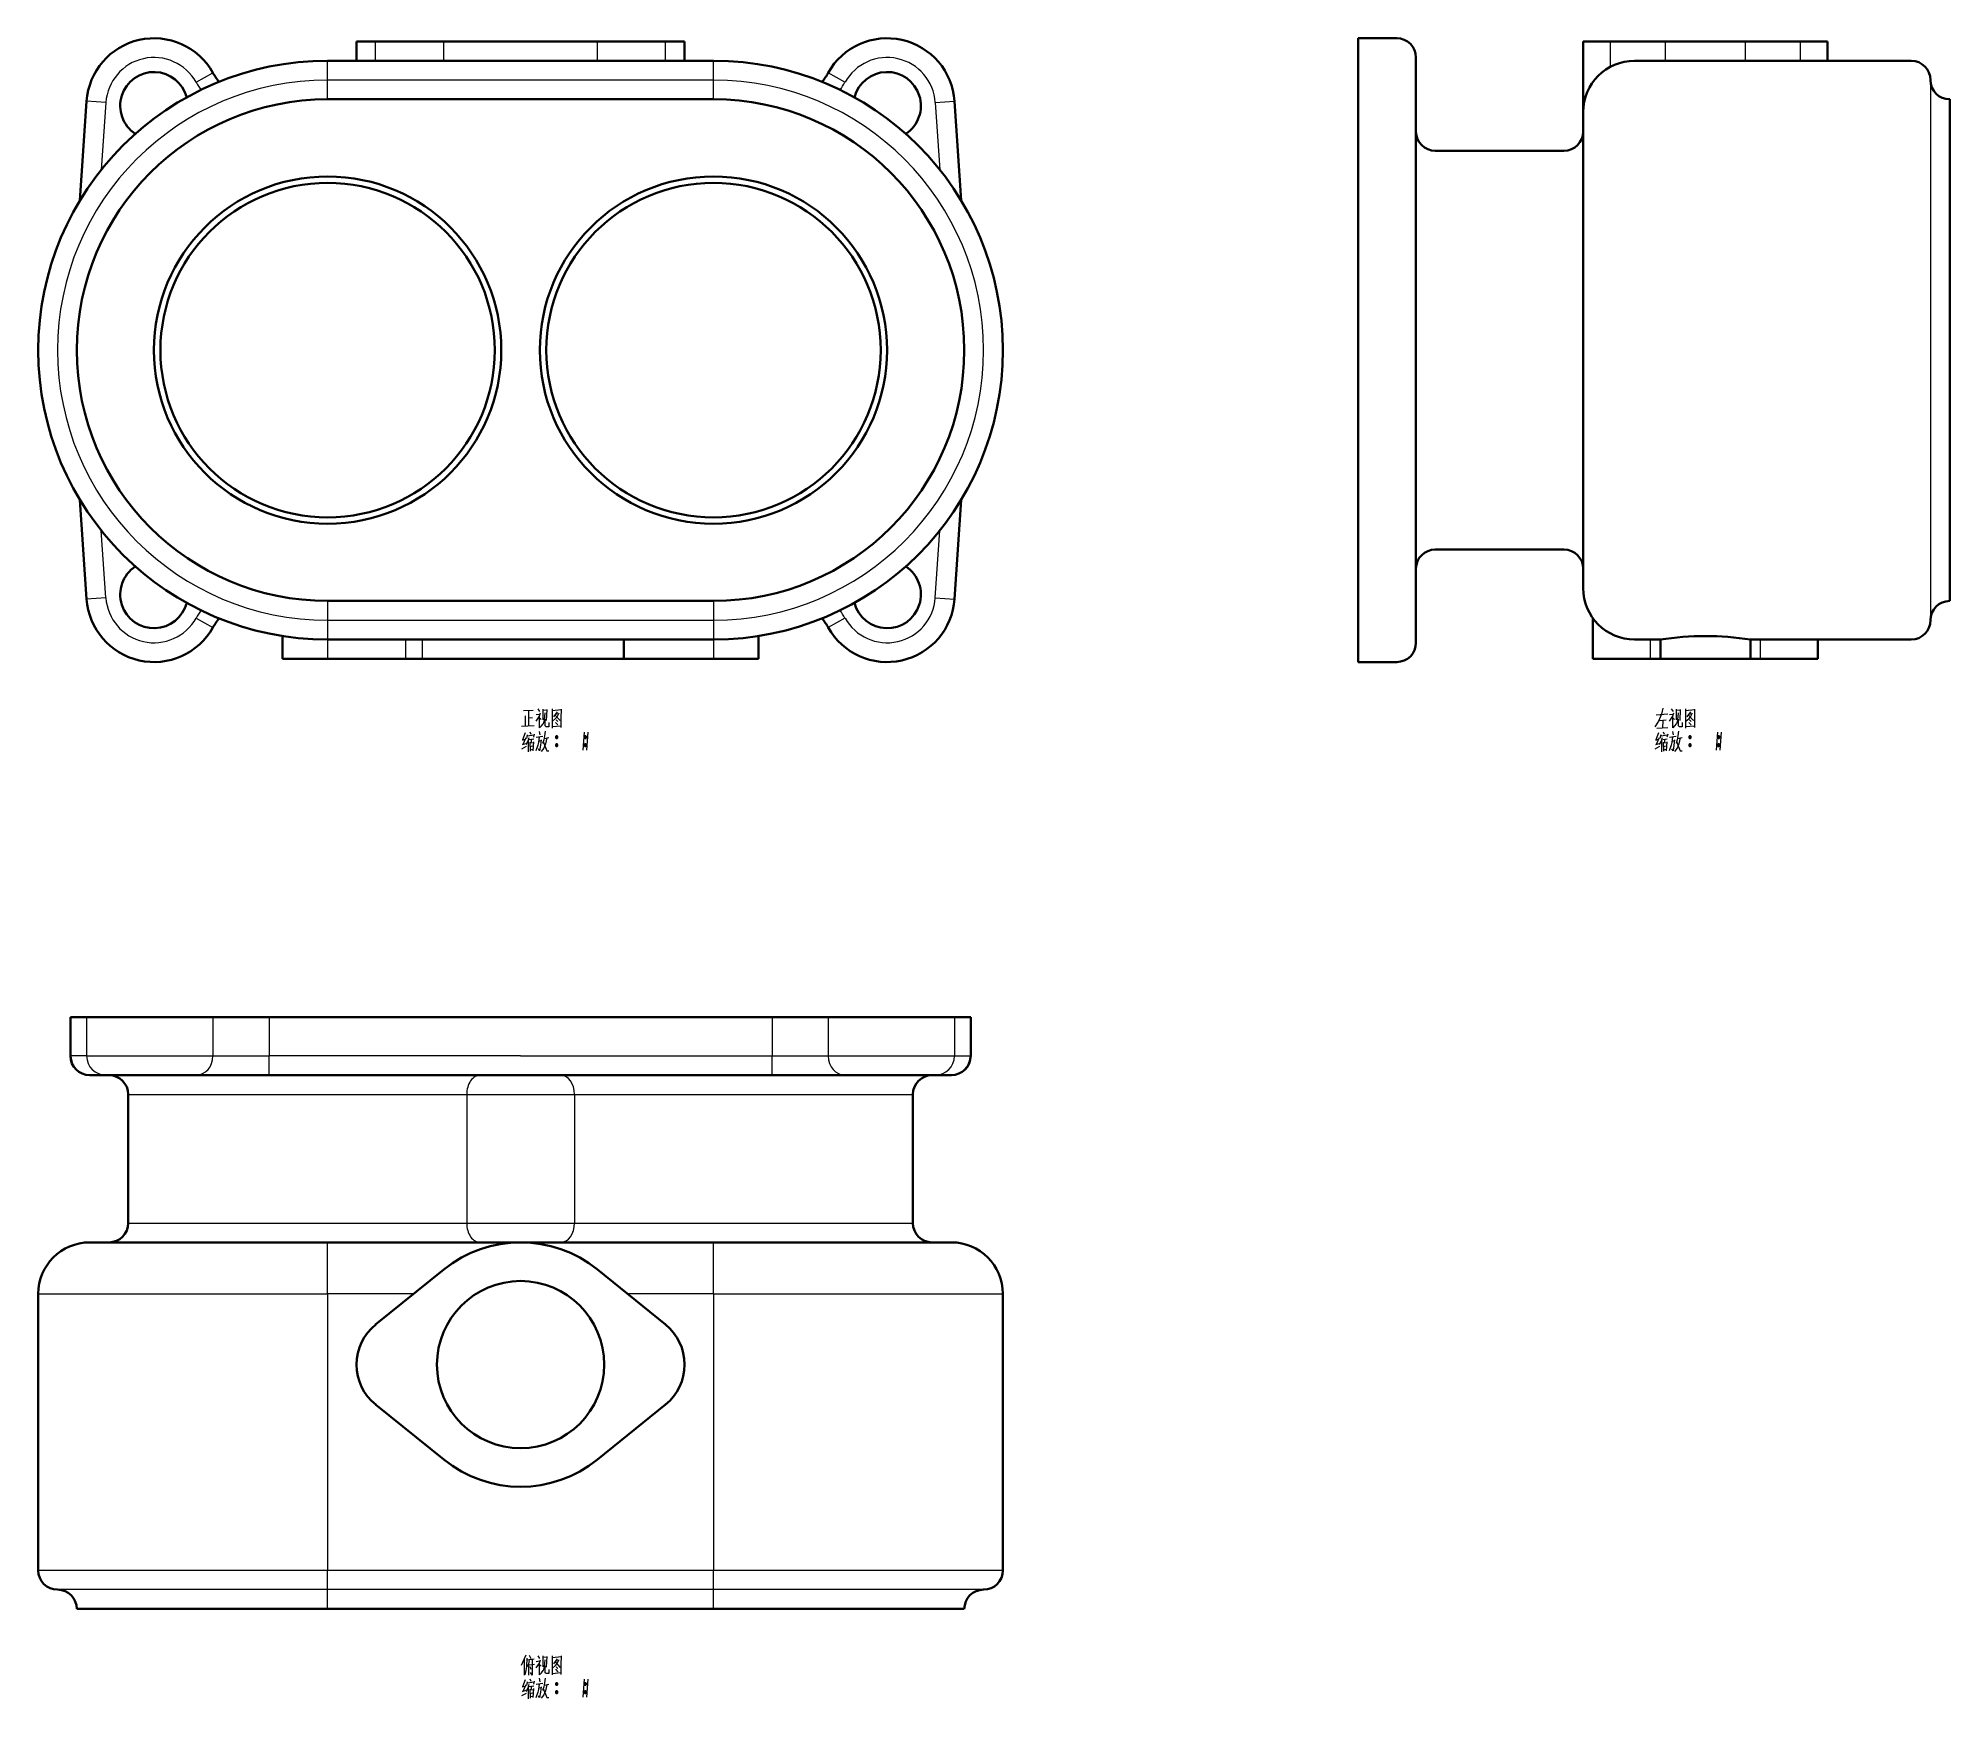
# Model space of a CAD drawing. Extents: x 520 to 817, y 211 to 469.
import ezdxf

# ---------------------------------------------------------------- set-up
doc = ezdxf.new("R2010")
doc.units = 0

msp = doc.modelspace()

# ---------------------------------------------------------------- linework, layer by layer
at = {"color": 7, "lineweight": 35, "ltscale": 0.074286}
for p, q in [((571.97, 468.5), (569, 468.5)), ((620, 468.5), (617.03, 468.5))]:
    msp.add_line(p, q, dxfattribs=at)
at = {"color": 7, "lineweight": 35, "ltscale": 0.075}
for p, q in [((569, 465.5), (569, 468.5)), ((620, 465.5), (620, 468.5)), ((797.74, 465.5), (797.74, 468.5)), ((610.54, 375.5), (610.54, 372.5)), ((771.74, 375.5), (771.74, 372.5)), ((785.74, 375.5), (785.74, 372.5)), ((796.24, 372.5), (796.24, 375.5))]:
    msp.add_line(p, q, dxfattribs=at)
at = {"color": 7, "lineweight": 13, "ltscale": 0.075}
for p, q in [((571.97, 465.5), (571.97, 468.5)), ((582.56, 465.5), (582.56, 468.5)), ((606.44, 465.5), (606.44, 468.5)), ((617.03, 465.5), (617.03, 468.5)), ((772.52, 465.5), (772.52, 468.5)), ((784.96, 465.5), (784.96, 468.5)), ((793.52, 465.5), (793.52, 468.5)), ((564.5, 462.5), (564.5, 465.5)), ((624.5, 462.5), (624.5, 465.5)), ((624.5, 459.5), (624.5, 462.5)), ((530.02, 459), (527.02, 459.21)), ((658.98, 459), (661.98, 459.21)), ((530.02, 382), (527.02, 381.79)), ((624.5, 381.5), (624.5, 378.5)), ((658.98, 382), (661.98, 381.79)), ((564.5, 378.5), (564.5, 375.5)), ((624.5, 378.5), (624.5, 375.5)), ((564.5, 375.5), (564.5, 372.5)), ((576.6, 375.5), (576.6, 372.5)), ((579.22, 375.5), (579.22, 372.5)), ((624.5, 375.5), (624.5, 372.5)), ((770.2, 372.5), (770.2, 375.5)), ((787.28, 375.5), (787.28, 372.5)), ((555.4, 307.76), (555.4, 310.76)), ((633.6, 307.76), (633.6, 310.76)), ((564.5, 227.76), (564.5, 230.76)), ((624.5, 227.76), (624.5, 230.76)), ((564.5, 224.76), (564.5, 227.76)), ((624.5, 224.76), (624.5, 227.76))]:
    msp.add_line(p, q, dxfattribs=at)
at = {"color": 7, "lineweight": 35, "ltscale": 0.264642}
for p, q in [((571.97, 468.5), (582.56, 468.5)), ((617.03, 468.5), (606.44, 468.5))]:
    msp.add_line(p, q, dxfattribs=at)
at = {"color": 7, "lineweight": 35, "ltscale": 0.298572}
for p, q in [((594.5, 468.5), (582.56, 468.5)), ((606.44, 468.5), (594.5, 468.5))]:
    msp.add_line(p, q, dxfattribs=at)
at = {"color": 7, "lineweight": 35, "ltscale": 0.244855}
for p, q in [((724.74, 459.21), (724.74, 469)), ((724.74, 372), (724.74, 381.79))]:
    msp.add_line(p, q, dxfattribs=at)
at = {"color": 7, "lineweight": 35, "ltscale": 0.15}
for p, q in [((724.74, 469), (730.74, 469)), ((724.74, 372), (730.74, 372)), ((724.74, 372), (730.74, 372)), ((524.5, 316.76), (524.5, 310.76)), ((664.5, 316.76), (664.5, 310.76))]:
    msp.add_line(p, q, dxfattribs=at)
at = {"color": 7, "lineweight": 35, "ltscale": 0.275}
msp.add_line((759.74, 457.5), (759.74, 468.5), dxfattribs=at)
at = {"color": 7, "lineweight": 35, "ltscale": 0.105568}
for p, q in [((763.96, 468.5), (759.74, 468.5)), ((797.74, 468.5), (793.52, 468.5))]:
    msp.add_line(p, q, dxfattribs=at)
at = {"color": 7, "lineweight": 13, "ltscale": 0.098698}
msp.add_line((763.96, 464.55), (763.96, 468.5), dxfattribs=at)
at = {"color": 7, "lineweight": 35, "ltscale": 0.213881}
for p, q in [((772.52, 468.5), (763.96, 468.5)), ((784.96, 468.5), (793.52, 468.5))]:
    msp.add_line(p, q, dxfattribs=at)
at = {"color": 7, "lineweight": 35, "ltscale": 0.311102}
msp.add_line((784.96, 468.5), (772.52, 468.5), dxfattribs=at)
at = {"color": 7, "lineweight": 35}
for p, q in [((624.5, 465.5), (564.5, 465.5)), ((767.74, 465.5), (810.74, 465.5)), ((624.5, 459.5), (564.5, 459.5)), ((724.74, 459.21), (724.74, 422.99)), ((733.74, 459), (733.74, 422.79)), ((816.74, 459.5), (816.74, 381.5)), ((759.74, 383.5), (759.74, 457.5)), ((736.74, 451.5), (756.74, 451.5)), ((724.74, 381.79), (724.74, 418.01)), ((733.74, 382), (733.74, 418.21)), ((736.74, 389.5), (756.74, 389.5)), ((736.74, 389.5), (756.74, 389.5)), ((564.5, 381.5), (624.5, 381.5)), ((564.5, 375.5), (624.5, 375.5)), ((785.74, 375.5), (810.74, 375.5)), ((610.54, 372.5), (579.22, 372.5)), ((594.5, 316.76), (555.4, 316.76)), ((594.5, 316.76), (633.6, 316.76)), ((633.6, 307.76), (555.4, 307.76)), ((533.5, 304.76), (533.5, 284.76)), ((655.5, 304.76), (655.5, 284.76)), ((527.5, 281.76), (564.5, 281.76)), ((594.48, 281.76), (564.5, 281.76)), ((624.5, 281.76), (594.52, 281.76)), ((624.5, 281.76), (661.5, 281.76)), ((519.5, 273.76), (519.5, 230.76)), ((669.5, 273.76), (669.5, 230.76)), ((564.5, 224.76), (525.5, 224.76)), ((624.5, 224.76), (564.5, 224.76)), ((663.5, 224.76), (624.5, 224.76))]:
    msp.add_line(p, q, dxfattribs=at)
at = {"color": 7, "lineweight": 35, "ltscale": 0.174896}
for p, q in [((733.74, 459), (733.74, 466)), ((733.74, 375), (733.74, 382))]:
    msp.add_line(p, q, dxfattribs=at)
at = {"color": 7, "lineweight": 13, "ltscale": 0.075001}
for p, q in [((544.05, 462.16), (546.67, 463.62)), ((644.95, 462.16), (642.33, 463.62)), ((544.05, 378.84), (546.67, 377.38)), ((644.95, 378.84), (642.33, 377.38))]:
    msp.add_line(p, q, dxfattribs=at)
at = {"color": 7, "lineweight": 13}
for p, q in [((624.5, 462.5), (564.5, 462.5)), ((813.74, 462.5), (813.74, 378.5)), ((564.5, 378.5), (624.5, 378.5)), ((594.5, 310.76), (555.4, 310.76)), ((594.5, 310.76), (633.6, 310.76)), ((533.5, 304.76), (586.13, 304.76)), ((586.13, 304.76), (586.13, 284.76)), ((602.87, 304.76), (655.5, 304.76)), ((602.87, 304.76), (602.87, 284.76)), ((533.5, 284.76), (586.13, 284.76)), ((602.87, 284.76), (655.5, 284.76)), ((519.5, 273.76), (564.5, 273.76)), ((564.5, 273.76), (564.5, 230.76)), ((624.5, 273.76), (669.5, 273.76)), ((624.5, 273.76), (624.5, 230.76)), ((564.5, 230.76), (519.5, 230.76)), ((624.5, 230.76), (564.5, 230.76)), ((669.5, 230.76), (624.5, 230.76)), ((564.5, 227.76), (522.5, 227.76)), ((624.5, 227.76), (564.5, 227.76)), ((666.5, 227.76), (624.5, 227.76))]:
    msp.add_line(p, q, dxfattribs=at)
at = {"color": 7, "lineweight": 13, "ltscale": 0.074986}
for p, q in [((564.5, 459.5), (564.5, 462.5)), ((564.5, 381.5), (564.5, 378.5))]:
    msp.add_line(p, q, dxfattribs=at)
at = {"color": 7, "lineweight": 35, "ltscale": 0.386763}
msp.add_line((527.02, 459.21), (525.98, 443.77), dxfattribs=at)
at = {"color": 7, "lineweight": 13, "ltscale": 0.261923}
msp.add_line((530.02, 459), (529.31, 448.55), dxfattribs=at)
at = {"color": 7, "lineweight": 13, "ltscale": 0.261919}
msp.add_line((658.98, 459), (659.69, 448.55), dxfattribs=at)
at = {"color": 7, "lineweight": 35, "ltscale": 0.386758}
msp.add_line((661.98, 459.21), (663.02, 443.77), dxfattribs=at)
at = {"color": 7, "lineweight": 35, "ltscale": 0.124353}
msp.add_line((724.74, 418.01), (724.74, 422.99), dxfattribs=at)
at = {"color": 7, "lineweight": 35, "ltscale": 0.11427}
msp.add_line((733.74, 418.21), (733.74, 422.79), dxfattribs=at)
at = {"color": 7, "lineweight": 35, "ltscale": 0.386766}
msp.add_line((527.02, 381.79), (525.98, 397.23), dxfattribs=at)
at = {"color": 7, "lineweight": 35, "ltscale": 0.386761}
msp.add_line((661.98, 381.79), (663.02, 397.23), dxfattribs=at)
at = {"color": 7, "lineweight": 13, "ltscale": 0.261926}
msp.add_line((530.02, 382), (529.31, 392.45), dxfattribs=at)
at = {"color": 7, "lineweight": 13, "ltscale": 0.261922}
msp.add_line((658.98, 382), (659.69, 392.45), dxfattribs=at)
at = {"color": 7, "lineweight": 35, "ltscale": 0.158408}
msp.add_line((761.24, 372.5), (761.24, 378.84), dxfattribs=at)
at = {"color": 7, "lineweight": 35, "ltscale": 0.088695}
for p, q in [((557.5, 372.5), (557.5, 376.05)), ((631.5, 372.5), (631.5, 376.05))]:
    msp.add_line(p, q, dxfattribs=at)
at = {"color": 7, "lineweight": 35, "ltscale": 0.1}
msp.add_line((767.74, 375.5), (771.74, 375.5), dxfattribs=at)
at = {"color": 7, "lineweight": 35, "ltscale": 0.175}
for p, q in [((564.5, 372.5), (557.5, 372.5)), ((631.5, 372.5), (624.5, 372.5))]:
    msp.add_line(p, q, dxfattribs=at)
at = {"color": 7, "lineweight": 35, "ltscale": 0.302612}
msp.add_line((564.5, 372.5), (576.6, 372.5), dxfattribs=at)
at = {"color": 7, "lineweight": 35, "ltscale": 0.065471}
msp.add_line((579.22, 372.5), (576.6, 372.5), dxfattribs=at)
at = {"color": 7, "lineweight": 35, "ltscale": 0.349025}
msp.add_line((624.5, 372.5), (610.54, 372.5), dxfattribs=at)
at = {"color": 7, "lineweight": 35, "ltscale": 0.224086}
for p, q in [((770.2, 372.5), (761.24, 372.5)), ((796.24, 372.5), (787.28, 372.5))]:
    msp.add_line(p, q, dxfattribs=at)
at = {"color": 7, "lineweight": 35, "ltscale": 0.038414}
for p, q in [((771.74, 372.5), (770.2, 372.5)), ((787.28, 372.5), (785.74, 372.5))]:
    msp.add_line(p, q, dxfattribs=at)
at = {"color": 7, "lineweight": 35, "ltscale": 0.35}
msp.add_line((785.74, 372.5), (771.74, 372.5), dxfattribs=at)
at = {"color": 7, "lineweight": 35, "ltscale": 0.002092}
for p, q in [((524.5, 316.76), (524.58, 316.76)), ((664.42, 316.76), (664.5, 316.76))]:
    msp.add_line(p, q, dxfattribs=at)
at = {"color": 7, "lineweight": 13, "ltscale": 0.15}
for p, q in [((524.58, 316.76), (524.58, 310.76)), ((527.02, 316.76), (527.02, 310.76)), ((546.67, 316.76), (546.67, 310.76)), ((555.4, 316.76), (555.4, 310.76)), ((633.6, 316.76), (633.6, 310.76)), ((642.33, 316.76), (642.33, 310.76)), ((661.98, 316.76), (661.98, 310.76)), ((664.42, 316.76), (664.42, 310.76))]:
    msp.add_line(p, q, dxfattribs=at)
at = {"color": 7, "lineweight": 35, "ltscale": 0.061002}
for p, q in [((527.02, 316.76), (524.58, 316.76)), ((661.98, 316.76), (664.42, 316.76)), ((530.02, 307.76), (527.58, 307.76)), ((658.98, 307.76), (661.42, 307.76))]:
    msp.add_line(p, q, dxfattribs=at)
at = {"color": 7, "lineweight": 35, "ltscale": 0.491057}
for p, q in [((527.02, 316.76), (546.67, 316.76)), ((642.33, 316.76), (661.98, 316.76))]:
    msp.add_line(p, q, dxfattribs=at)
at = {"color": 7, "lineweight": 35, "ltscale": 0.218237}
for p, q in [((546.67, 316.76), (555.4, 316.76)), ((633.6, 316.76), (642.33, 316.76))]:
    msp.add_line(p, q, dxfattribs=at)
at = {"color": 7, "lineweight": 13, "ltscale": 0.002092}
for p, q in [((524.5, 310.76), (524.58, 310.76)), ((664.42, 310.76), (664.5, 310.76))]:
    msp.add_line(p, q, dxfattribs=at)
at = {"color": 7, "lineweight": 13, "ltscale": 0.061002}
for p, q in [((527.02, 310.76), (524.58, 310.76)), ((661.98, 310.76), (664.42, 310.76))]:
    msp.add_line(p, q, dxfattribs=at)
at = {"color": 7, "lineweight": 13, "ltscale": 0.491057}
for p, q in [((527.02, 310.76), (546.67, 310.76)), ((642.33, 310.76), (661.98, 310.76))]:
    msp.add_line(p, q, dxfattribs=at)
at = {"color": 7, "lineweight": 13, "ltscale": 0.218237}
for p, q in [((546.67, 310.76), (555.4, 310.76)), ((633.6, 310.76), (642.33, 310.76))]:
    msp.add_line(p, q, dxfattribs=at)
at = {"color": 7, "lineweight": 35, "ltscale": 0.001923}
for p, q in [((527.5, 307.76), (527.58, 307.76)), ((661.42, 307.76), (661.5, 307.76))]:
    msp.add_line(p, q, dxfattribs=at)
at = {"color": 7, "lineweight": 35, "ltscale": 0.350754}
for p, q in [((530.02, 307.76), (544.05, 307.76)), ((644.95, 307.76), (658.98, 307.76))]:
    msp.add_line(p, q, dxfattribs=at)
at = {"color": 7, "lineweight": 35, "ltscale": 0.28371}
for p, q in [((544.05, 307.76), (555.4, 307.76)), ((633.6, 307.76), (644.95, 307.76))]:
    msp.add_line(p, q, dxfattribs=at)
at = {"color": 7, "lineweight": 13, "ltscale": 0.418604}
for p, q in [((586.13, 304.76), (602.87, 304.76)), ((586.13, 284.76), (602.87, 284.76))]:
    msp.add_line(p, q, dxfattribs=at)
at = {"color": 7, "lineweight": 13, "ltscale": 0.2}
for p, q in [((564.5, 273.76), (564.5, 281.76)), ((624.5, 273.76), (624.5, 281.76))]:
    msp.add_line(p, q, dxfattribs=at)
at = {"color": 7, "lineweight": 35, "ltscale": 0.340266}
for p, q in [((571.97, 268.98), (582.56, 277.54)), ((617.03, 268.98), (606.44, 277.54)), ((571.97, 256.54), (582.56, 247.98)), ((617.03, 256.54), (606.44, 247.98))]:
    msp.add_line(p, q, dxfattribs=at)
at = {"color": 7, "lineweight": 13, "ltscale": 0.334584}
for p, q in [((577.88, 273.76), (564.5, 273.76)), ((624.5, 273.76), (611.12, 273.76))]:
    msp.add_line(p, q, dxfattribs=at)
at = {"color": 7, "lineweight": 13}
for points in [[(594.96, 364.44), (596.46, 364.51)], [(595.23, 363.64), (595.23, 362.06)], [(595.72, 364.44), (595.72, 363.29), (595.72, 362.1)], [(595.72, 363.32), (596.35, 363.39)], [(597.54, 364.05), (597.37, 363.57), (596.88, 362.83)], [(596.91, 363.85), (597.47, 363.92)], [(597.2, 364.72), (597.47, 364.3)], [(597.37, 363.57), (597.37, 361.78)], [(597.37, 363.39), (597.68, 363.08)], [(597.97, 364.68), (597.97, 363.01)], [(598.63, 364.51), (597.97, 364.44)], [(598.17, 363.04), (598, 362.41)], [(598.28, 364.09), (598.17, 363.04)], [(598.32, 362.06), (598.32, 363.14)], [(598.56, 362.93), (598.63, 364.61)], [(599.4, 364.72), (599.4, 363.25), (599.4, 361.74)], [(599.4, 364.68), (599.4, 363.29), (599.4, 361.89)], [(600.87, 364.55), (599.4, 364.4)], [(599.47, 362.8), (599.96, 363.21)], [(600.17, 364.27), (599.61, 363.46)], [(599.92, 363.7), (600.62, 362.97)], [(599.96, 363.92), (600.41, 363.98)], [(599.96, 363.21), (600.17, 363.49)], [(600.03, 363.01), (600.28, 362.73)], [(600.17, 363.49), (600.52, 364.12)], [(600.62, 362.97), (600.8, 363.01)], [(600.84, 361.92), (600.84, 363.29), (600.87, 364.68)], [(771.44, 362.83), (770.88, 361.95)], [(771.09, 363.81), (772.91, 363.95)], [(771.9, 363.88), (771.44, 362.83)], [(771.58, 362.9), (772.66, 363.01)], [(772.1, 364.83), (771.9, 363.88)], [(772.1, 362.93), (772.07, 361.74)], [(773.78, 364.05), (773.61, 363.57), (773.12, 362.83)], [(773.15, 363.85), (773.71, 363.92)], [(773.43, 364.72), (773.71, 364.3)], [(773.61, 363.57), (773.61, 361.78)], [(773.61, 363.39), (773.92, 363.08)], [(774.21, 364.68), (774.21, 363.01)], [(774.87, 364.51), (774.21, 364.44)], [(774.41, 363.04), (774.24, 362.41)], [(774.52, 364.09), (774.41, 363.04)], [(774.55, 362.06), (774.55, 363.14)], [(774.8, 362.93), (774.87, 364.61)], [(775.64, 364.72), (775.64, 363.25), (775.64, 361.74)], [(775.64, 364.68), (775.64, 363.29), (775.64, 361.89)], [(777.11, 364.55), (775.64, 364.4)], [(775.71, 362.8), (776.2, 363.21)], [(776.41, 364.27), (775.85, 363.46)], [(776.16, 363.7), (776.86, 362.97)], [(776.2, 363.92), (776.65, 363.98)], [(776.2, 363.21), (776.41, 363.49)], [(776.27, 363.01), (776.52, 362.73)], [(776.41, 363.49), (776.76, 364.12)], [(776.86, 362.97), (777.04, 363.01)], [(777.08, 361.92), (777.08, 363.29), (777.11, 364.68)], [(594.67, 362.02), (596.64, 362.13)], [(595.16, 359.96), (594.74, 359.82)], [(595.23, 360.98), (594.78, 359.89)], [(595.3, 360.2), (594.85, 359.19)], [(595.62, 359.68), (595.3, 359.19)], [(595.55, 360.66), (595.45, 360.1)], [(595.55, 360.52), (596.6, 360.66)], [(595.79, 360.24), (595.62, 359.68)], [(595.66, 359.75), (595.66, 358.04)], [(595.86, 359.96), (596.57, 360.07)], [(595.93, 361.15), (596.11, 360.76)], [(596.18, 359.99), (596.11, 359.43)], [(596.64, 360.76), (596.49, 360.31)], [(597.41, 360.38), (597.3, 359.47), (597.2, 359.05), (596.88, 358.17)], [(596.91, 360.31), (597.97, 360.45)], [(597.72, 359.89), (597.61, 359.05), (597.47, 358.21), (597.27, 358.49)], [(597.34, 359.71), (597.72, 359.79)], [(597.41, 361.22), (597.51, 360.66)], [(597.47, 361.78), (597.76, 362.06)], [(597.76, 362.06), (598, 362.41)], [(598.1, 359.89), (597.93, 359.33)], [(598.24, 360.52), (598.1, 359.89)], [(598.17, 360.13), (598.88, 360.27)], [(598.32, 361.26), (598.24, 360.52)], [(598.46, 361.95), (598.32, 362.06)], [(598.59, 360.2), (598.39, 359.26)], [(598.88, 361.95), (598.46, 361.95)], [(598.88, 362.58), (598.88, 361.95)], [(599.4, 361.99), (600.77, 362.1)], [(599.92, 362.62), (600.28, 362.23)], [(599.92, 360.35), (600.31, 360.35)], [(599.96, 360.45), (600.28, 360.45)], [(599.96, 360.2), (600.28, 360.2)], [(600.84, 361.82), (600.84, 361.92), (600.77, 362.1)], [(604.37, 361.08), (604.27, 359.68), (604.16, 358.28)], [(604.37, 360.35), (604.76, 360.35)], [(604.41, 360.45), (604.72, 360.45)], [(604.41, 360.2), (604.72, 360.2)], [(604.97, 361.08), (604.86, 359.68), (604.76, 358.28)], [(771.4, 359.96), (770.98, 359.82)], [(771.47, 360.98), (771.02, 359.89)], [(771.54, 360.2), (771.09, 359.19)], [(771.2, 361.71), (772.91, 361.82)], [(771.86, 359.68), (771.54, 359.19)], [(771.79, 360.66), (771.68, 360.1)], [(771.79, 360.52), (772.84, 360.66)], [(772.03, 360.24), (771.86, 359.68)], [(771.9, 359.75), (771.9, 358.04)], [(772.1, 359.96), (772.8, 360.07)], [(772.17, 361.15), (772.35, 360.76)], [(772.42, 359.99), (772.35, 359.43)], [(772.88, 360.76), (772.73, 360.31)], [(773.65, 360.38), (773.54, 359.47), (773.43, 359.05), (773.12, 358.17)], [(773.15, 360.31), (774.21, 360.45)], [(773.96, 359.89), (773.85, 359.05), (773.71, 358.21), (773.51, 358.49)], [(773.58, 359.71), (773.96, 359.79)], [(773.65, 361.22), (773.75, 360.66)], [(773.71, 361.78), (773.99, 362.06)], [(773.99, 362.06), (774.24, 362.41)], [(774.34, 359.89), (774.17, 359.33)], [(774.48, 360.52), (774.34, 359.89)], [(774.41, 360.13), (775.11, 360.27)], [(774.55, 361.26), (774.48, 360.52)], [(774.7, 361.95), (774.55, 362.06)], [(774.83, 360.2), (774.62, 359.26)], [(775.11, 361.95), (774.7, 361.95)], [(775.11, 362.58), (775.11, 361.95)], [(775.64, 361.99), (777.01, 362.1)], [(776.16, 362.62), (776.52, 362.23)], [(776.16, 360.35), (776.55, 360.35)], [(776.2, 360.45), (776.52, 360.45)], [(776.2, 360.2), (776.52, 360.2)], [(777.08, 361.82), (777.08, 361.92), (777.01, 362.1)], [(780.61, 361.08), (780.51, 359.68), (780.4, 358.28)], [(780.61, 360.35), (780.99, 360.35)], [(780.65, 360.45), (780.96, 360.45)], [(780.65, 360.2), (780.96, 360.2)], [(781.21, 361.08), (781.1, 359.68), (780.99, 358.28)], [(594.71, 358.52), (595.41, 358.91)], [(594.82, 359.19), (595.34, 359.36)], [(595.93, 359.54), (595.97, 358.14)], [(595.93, 359.43), (596.46, 359.51)], [(595.97, 358.88), (596.35, 358.95)], [(596.42, 358.38), (596.01, 358.32)], [(596.49, 359.61), (596.42, 358.21)], [(598.1, 358.63), (597.72, 358.1)], [(598.03, 359.64), (598.59, 358.21)], [(598.39, 359.26), (598.1, 358.63)], [(598.59, 358.21), (598.91, 358.21)], [(599.92, 359.08), (600.31, 359.08)], [(599.96, 359.19), (600.28, 359.19)], [(599.96, 358.95), (600.28, 358.95)], [(604.37, 359.08), (604.76, 359.08)], [(604.41, 359.19), (604.72, 359.19)], [(604.41, 358.95), (604.72, 358.95)], [(770.95, 358.52), (771.65, 358.91)], [(771.05, 359.19), (771.58, 359.36)], [(772.17, 359.54), (772.21, 358.14)], [(772.17, 359.43), (772.7, 359.51)], [(772.21, 358.88), (772.59, 358.95)], [(772.66, 358.38), (772.24, 358.32)], [(772.73, 359.61), (772.66, 358.21)], [(774.34, 358.63), (773.96, 358.1)], [(774.27, 359.64), (774.83, 358.21)], [(774.62, 359.26), (774.34, 358.63)], [(774.83, 358.21), (775.15, 358.21)], [(776.16, 359.08), (776.55, 359.08)], [(776.2, 359.19), (776.52, 359.19)], [(776.2, 358.95), (776.52, 358.95)], [(780.61, 359.08), (780.99, 359.08)], [(780.65, 359.19), (780.96, 359.19)], [(780.65, 358.95), (780.96, 358.95)], [(595.3, 217.59), (594.6, 215.98)], [(595.48, 217.1), (595.45, 215.8)], [(595.48, 216.85), (596.6, 217.03)], [(595.86, 217.55), (596.08, 217.06)], [(597.2, 217.48), (597.47, 217.06)], [(597.97, 217.45), (597.97, 215.77)], [(598.63, 217.27), (597.97, 217.2)], [(598.56, 215.7), (598.63, 217.38)], [(599.4, 217.48), (599.4, 216.01), (599.4, 214.51)], [(599.4, 217.45), (599.4, 216.05), (599.4, 214.65)], [(600.87, 217.31), (599.4, 217.17)], [(600.17, 217.03), (599.61, 216.22)], [(600.84, 214.68), (600.84, 216.05), (600.87, 217.45)], [(595.06, 216.92), (595.06, 215.7), (595.06, 214.44)], [(595.34, 215.17), (595.16, 214.54)], [(595.45, 215.8), (595.34, 215.17)], [(595.76, 216.22), (595.52, 215.77)], [(595.86, 216.75), (595.76, 216.22)], [(595.76, 216.22), (595.76, 214.47)], [(595.86, 216.05), (596.67, 216.19)], [(595.93, 215.8), (596.08, 215.38)], [(596.32, 214.44), (596.04, 214.89)], [(596.32, 216.85), (596.32, 215.66), (596.32, 214.44)], [(597.54, 216.82), (597.37, 216.33), (596.88, 215.59)], [(596.91, 216.61), (597.47, 216.68)], [(597.37, 216.33), (597.37, 214.54)], [(597.37, 216.15), (597.68, 215.84)], [(597.47, 214.54), (597.76, 214.82)], [(597.76, 214.82), (598, 215.17)], [(598.17, 215.8), (598, 215.17)], [(598.28, 216.85), (598.17, 215.8)], [(598.32, 214.01), (598.24, 213.28)], [(598.32, 214.82), (598.32, 215.91)], [(598.46, 214.72), (598.32, 214.82)], [(598.88, 214.72), (598.46, 214.72)], [(598.88, 215.35), (598.88, 214.72)], [(599.4, 214.75), (600.77, 214.86)], [(599.47, 215.56), (599.96, 215.98)], [(599.92, 216.47), (600.62, 215.73)], [(599.92, 215.38), (600.28, 215)], [(599.96, 216.68), (600.41, 216.75)], [(599.96, 215.98), (600.17, 216.26)], [(600.03, 215.77), (600.28, 215.49)], [(600.17, 216.26), (600.52, 216.89)], [(600.62, 215.73), (600.8, 215.77)], [(600.84, 214.58), (600.84, 214.68), (600.77, 214.86)], [(594.71, 211.29), (595.41, 211.67)], [(595.16, 212.72), (594.74, 212.58)], [(595.23, 213.74), (594.78, 212.65)], [(594.82, 211.95), (595.34, 212.12)], [(595.3, 212.96), (594.85, 211.95)], [(595.62, 212.44), (595.3, 211.95)], [(595.55, 213.42), (595.45, 212.86)], [(595.55, 213.28), (596.6, 213.42)], [(595.79, 213), (595.62, 212.44)], [(595.66, 212.51), (595.66, 210.79)], [(595.86, 212.72), (596.57, 212.82)], [(595.93, 213.91), (596.11, 213.53)], [(595.93, 212.3), (595.97, 210.9)], [(595.93, 212.2), (596.46, 212.26)], [(595.97, 211.64), (596.35, 211.71)], [(596.42, 211.15), (596.01, 211.07)], [(596.18, 212.76), (596.11, 212.2)], [(596.49, 212.37), (596.42, 210.97)], [(596.64, 213.53), (596.49, 213.07)], [(597.41, 213.14), (597.3, 212.23), (597.2, 211.81), (596.88, 210.93)], [(596.91, 213.07), (597.97, 213.21)], [(597.72, 212.65), (597.61, 211.81), (597.47, 210.97), (597.27, 211.25)], [(597.34, 212.48), (597.72, 212.54)], [(597.41, 213.98), (597.51, 213.42)], [(598.1, 211.39), (597.72, 210.87)], [(598.1, 212.65), (597.93, 212.09)], [(598.03, 212.4), (598.59, 210.97)], [(598.24, 213.28), (598.1, 212.65)], [(598.39, 212.02), (598.1, 211.39)], [(598.17, 212.9), (598.88, 213.04)], [(598.59, 212.96), (598.39, 212.02)], [(599.92, 213.1), (600.31, 213.1)], [(599.92, 211.85), (600.31, 211.85)], [(599.96, 213.21), (600.28, 213.21)], [(599.96, 212.96), (600.28, 212.96)], [(599.96, 211.95), (600.28, 211.95)], [(599.96, 211.71), (600.28, 211.71)], [(604.37, 213.84), (604.27, 212.44), (604.16, 211.04)], [(604.37, 213.1), (604.76, 213.1)], [(604.37, 211.85), (604.76, 211.85)], [(604.41, 213.21), (604.72, 213.21)], [(604.41, 212.96), (604.72, 212.96)], [(604.41, 211.95), (604.72, 211.95)], [(604.41, 211.71), (604.72, 211.71)], [(604.97, 213.84), (604.86, 212.44), (604.76, 211.04)], [(598.59, 210.97), (598.91, 210.97)]]:
    msp.add_lwpolyline(points, dxfattribs=at)
for points in [[(600.03, 360.13), (600.21, 360.13), (600.31, 360.24), (600.31, 360.41), (600.21, 360.52), (600.03, 360.52), (599.92, 360.41), (599.92, 360.24)], [(604.47, 360.13), (604.65, 360.13), (604.76, 360.24), (604.76, 360.41), (604.65, 360.52), (604.47, 360.52), (604.37, 360.41), (604.37, 360.24)], [(776.27, 360.13), (776.45, 360.13), (776.55, 360.24), (776.55, 360.41), (776.45, 360.52), (776.27, 360.52), (776.16, 360.41), (776.16, 360.24)], [(780.71, 360.13), (780.89, 360.13), (780.99, 360.24), (780.99, 360.41), (780.89, 360.52), (780.71, 360.52), (780.61, 360.41), (780.61, 360.24)], [(600.03, 358.88), (600.21, 358.88), (600.31, 358.98), (600.31, 359.15), (600.21, 359.26), (600.03, 359.26), (599.92, 359.15), (599.92, 358.98)], [(604.47, 358.88), (604.65, 358.88), (604.76, 358.98), (604.76, 359.15), (604.65, 359.26), (604.47, 359.26), (604.37, 359.15), (604.37, 358.98)], [(776.27, 358.88), (776.45, 358.88), (776.55, 358.98), (776.55, 359.15), (776.45, 359.26), (776.27, 359.26), (776.16, 359.15), (776.16, 358.98)], [(780.71, 358.88), (780.89, 358.88), (780.99, 358.98), (780.99, 359.15), (780.89, 359.26), (780.71, 359.26), (780.61, 359.15), (780.61, 358.98)], [(600.03, 212.9), (600.21, 212.9), (600.31, 213), (600.31, 213.18), (600.21, 213.28), (600.03, 213.28), (599.92, 213.18), (599.92, 213)], [(600.03, 211.64), (600.21, 211.64), (600.31, 211.74), (600.31, 211.92), (600.21, 212.02), (600.03, 212.02), (599.92, 211.92), (599.92, 211.74)], [(604.47, 212.9), (604.65, 212.9), (604.76, 213), (604.76, 213.18), (604.65, 213.28), (604.47, 213.28), (604.37, 213.18), (604.37, 213)], [(604.47, 211.64), (604.65, 211.64), (604.76, 211.74), (604.76, 211.92), (604.65, 212.02), (604.47, 212.02), (604.37, 211.92), (604.37, 211.74)]]:
    msp.add_lwpolyline(points, close=True, dxfattribs=at)
at = {"color": 7, "lineweight": 35}
for centre, radius in [((564.5, 420.5), 27), ((564.5, 420.5), 26), ((624.5, 420.5), 27), ((624.5, 420.5), 26), ((594.5, 262.76), 13)]:
    msp.add_circle(centre, radius, dxfattribs=at)
for centre, radius, start, end in [((537.5, 458.5), 10.5, 29.1964, 176.1458), ((651.5, 458.5), 10.5, 3.8542, 150.8036), ((730.74, 466), 3, 360, 90), ((564.5, 420.5), 45, 90, 270), ((537.5, 458.5), 5.25, 14.3756, 236.4142), ((624.5, 420.5), 45, 270, 90), ((651.5, 458.5), 5.25, 303.5866, 165.6238), ((767.74, 457.5), 8, 90, 180), ((810.74, 462.5), 3, 0, 90), ((555.4, 468.5), 10, 209.1964, 218.9502), ((633.6, 468.5), 10, 321.0501, 330.8036), ((816.74, 462.5), 3, 180.0111, 270), ((564.5, 420.5), 39, 90, 270), ((624.5, 420.5), 39, 270, 90), ((736.74, 454.5), 3, 180.1946, 270), ((756.74, 454.5), 3, 270, 360), ((736.74, 386.5), 3, 90, 179.8054), ((756.74, 386.5), 3, 0, 90), ((756.74, 386.5), 3, 0, 90), ((537.5, 382.5), 5.25, 123.5849, 345.6255), ((651.5, 382.5), 5.25, 194.3751, 56.4143), ((767.74, 383.5), 8, 180, 270), ((537.5, 382.5), 10.5, 183.8542, 330.8036), ((651.5, 382.5), 10.5, 209.1964, 356.1458), ((816.74, 378.5), 3, 90, 179.9889), ((555.4, 372.5), 10, 141.0492, 150.8036), ((633.6, 372.5), 10, 29.1964, 38.9505), ((810.74, 378.5), 3, 270, 360), ((730.74, 375), 3, 270, 0), ((730.74, 375), 3, 270, 0), ((778.74, 331.04), 45, 81.0518, 98.9482), ((527.5, 310.76), 3, 180, 270), ((661.5, 310.76), 3, 270, 0), ((530.5, 304.76), 3, 360, 90), ((658.5, 304.76), 3, 90, 180), ((530.5, 284.76), 3, 270, 0), ((658.5, 284.76), 3, 180, 270), ((527.5, 273.76), 8, 90, 180), ((594.5, 262.76), 19, 51.0552, 128.9448), ((661.5, 273.76), 8, 0, 90), ((577, 262.76), 8, 128.9448, 231.0552), ((612, 262.76), 8, 308.9448, 51.0552), ((594.5, 262.76), 19, 231.0552, 308.9448), ((522.5, 230.76), 3, 180, 270), ((666.5, 230.76), 3, 270, 360), ((522.5, 224.76), 3, 0, 90), ((666.5, 224.76), 3, 90, 180)]:
    msp.add_arc(centre, radius, start, end, dxfattribs=at)
at = {"color": 7, "lineweight": 13}
for centre, radius, start, end in [((537.5, 458.5), 7.5, 29.1964, 176.1458), ((651.5, 458.5), 7.5, 3.8542, 150.8036), ((564.5, 420.5), 42, 90, 270), ((555.4, 468.5), 13, 209.1964, 215.4447), ((624.5, 420.5), 42, 270, 90), ((633.6, 468.5), 13, 324.5555, 330.8036), ((537.5, 382.5), 7.5, 183.8542, 330.8036), ((651.5, 382.5), 7.5, 209.1964, 356.1458), ((555.4, 372.5), 13, 144.5549, 150.8036), ((633.6, 372.5), 13, 29.1964, 35.4449)]:
    msp.add_arc(centre, radius, start, end, dxfattribs=at)
for centre, major_axis, ratio, start_param, end_param in [((527.58, 310.76), (0, -3), 0.997738, 4.712389, 6.283185), ((530.02, 310.76), (0, -3), 0.997738, 4.712389, 6.283185), ((544.05, 310.76), (0, -3), 0.872953, 0, 1.570796), ((644.95, 310.76), (0, -3), 0.872953, 4.712389, 6.283185), ((658.98, 310.76), (0, -3), 0.997738, 0, 1.570796), ((661.42, 310.76), (0, -3), 0.997738, 0, 1.570796), ((588.22, 304.76), (0, 3), 0.697674, 6.283185, 7.853982), ((600.78, 304.76), (0, 3), 0.697674, 4.712389, 6.283185), ((588.22, 284.76), (0, 3), 0.697674, 1.570796, 3.141593), ((600.78, 284.76), (0, 3), 0.697674, 3.141593, 4.712389)]:
    msp.add_ellipse(centre, major_axis=major_axis, ratio=ratio, start_param=start_param, end_param=end_param, dxfattribs=at)

doc.saveas('drawing.dxf')
